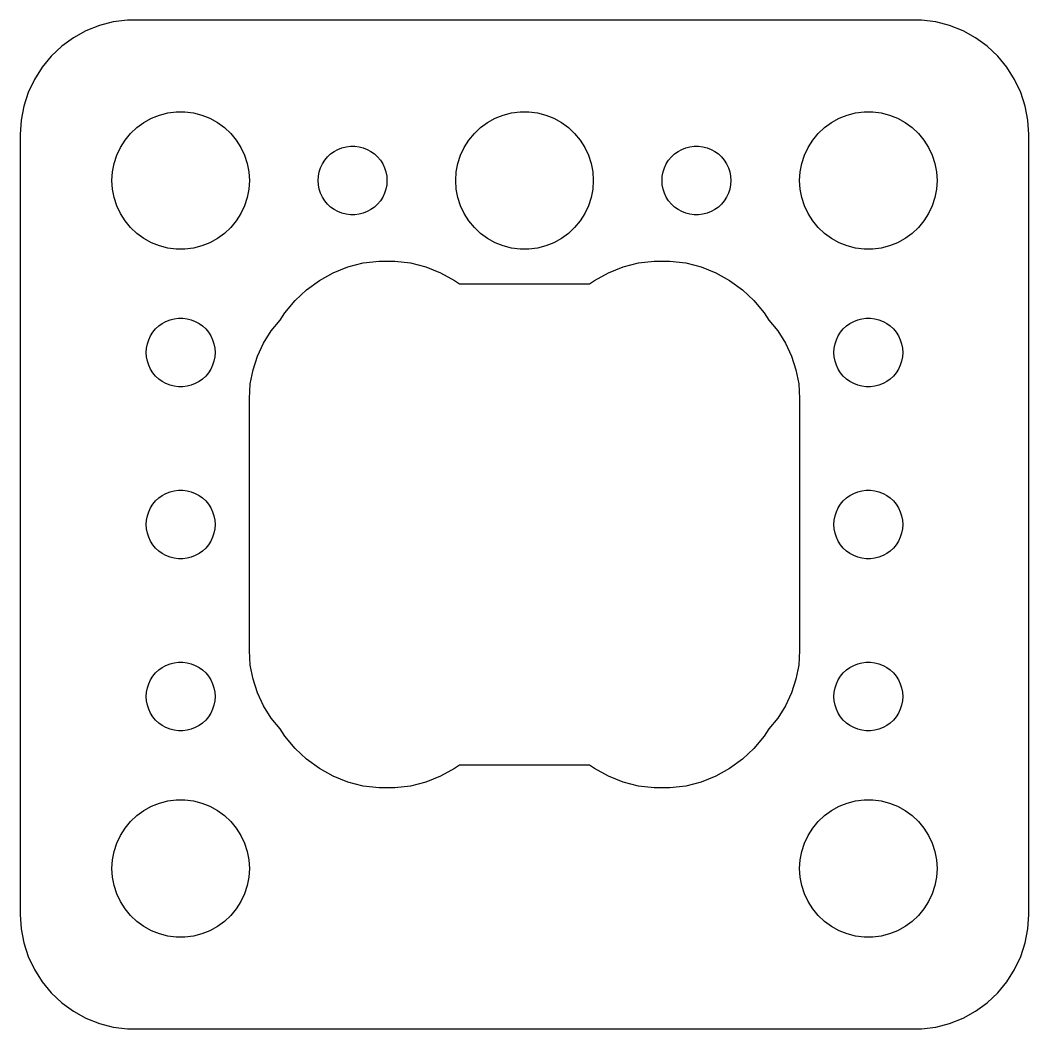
# Model space of a CAD drawing. Header units: metres. Extents: x -22 to 22, y 185 to 436.
# Drawn here: x -22 to 22, y 254.01 to 297.99 of the extents above; entities that cross this region are included whole.
import ezdxf

# ---------------------------------------------------------------- set-up
doc = ezdxf.new("R2010")
doc.units = ezdxf.units.M

msp = doc.modelspace()

# ---------------------------------------------------------------- linework, layer by layer
for p, q in [((-17.9369, 297.911), (-18.5451, 297.755)), ((-17.3139, 297.99), (-17.9369, 297.911)), ((17.3139, 297.99), (-17.3139, 297.99)), ((17.9369, 297.911), (17.3139, 297.99)), ((18.5451, 297.755), (17.9369, 297.911)), ((-19.1289, 297.524), (-19.6791, 297.222)), ((-18.5451, 297.755), (-19.1289, 297.524)), ((19.1289, 297.524), (18.5451, 297.755)), ((19.6791, 297.222), (19.1289, 297.524)), ((-19.6791, 297.222), (-20.1871, 296.853)), ((20.1871, 296.853), (19.6791, 297.222)), ((-20.1871, 296.853), (-20.6448, 296.423)), ((20.6448, 296.423), (20.1871, 296.853)), ((-20.6448, 296.423), (-21.0451, 295.939)), ((21.0451, 295.939), (20.6448, 296.423)), ((-21.0451, 295.939), (-21.3815, 295.409)), ((21.3815, 295.409), (21.0451, 295.939)), ((-21.3815, 295.409), (-21.6489, 294.841)), ((21.6489, 294.841), (21.3815, 295.409)), ((-21.6489, 294.841), (-21.8429, 294.243)), ((21.8429, 294.243), (21.6489, 294.841)), ((-21.8429, 294.243), (-21.9606, 293.627)), ((-15.927, 293.853), (-15.5621, 293.947)), ((-15.5621, 293.947), (-15.1884, 293.994)), ((-15.1884, 293.994), (-14.8116, 293.994)), ((-14.8116, 293.994), (-14.4379, 293.947)), ((-14.4379, 293.947), (-14.0729, 293.853)), ((-0.92705, 293.853), (-0.56213, 293.947)), ((-0.56213, 293.947), (-0.18837, 293.994)), ((-0.18837, 293.994), (0.18837, 293.994)), ((0.18837, 293.994), (0.56213, 293.947)), ((0.56213, 293.947), (0.92705, 293.853)), ((14.0729, 293.853), (14.4379, 293.947)), ((14.4379, 293.947), (14.8116, 293.994)), ((14.8116, 293.994), (15.1884, 293.994)), ((15.1884, 293.994), (15.5621, 293.947)), ((15.5621, 293.947), (15.927, 293.853)), ((21.9606, 293.627), (21.8429, 294.243)), ((-21.9606, 293.627), (-22, 293)), ((-16.9123, 293.312), (-16.6075, 293.533)), ((-16.6075, 293.533), (-16.2773, 293.714)), ((-16.2773, 293.714), (-15.927, 293.853)), ((-14.0729, 293.853), (-13.7227, 293.714)), ((-13.7227, 293.714), (-13.3925, 293.533)), ((-13.3925, 293.533), (-13.0877, 293.312)), ((-1.91226, 293.312), (-1.60747, 293.533)), ((-1.60747, 293.533), (-1.27733, 293.714)), ((-1.27733, 293.714), (-0.92705, 293.853)), ((0.92705, 293.853), (1.27733, 293.714)), ((1.27733, 293.714), (1.60747, 293.533)), ((1.60747, 293.533), (1.91226, 293.312)), ((13.0877, 293.312), (13.3925, 293.533)), ((13.3925, 293.533), (13.7227, 293.714)), ((13.7227, 293.714), (14.0729, 293.853)), ((15.927, 293.853), (16.2773, 293.714)), ((16.2773, 293.714), (16.6075, 293.533)), ((16.6075, 293.533), (16.9123, 293.312)), ((22, 293), (21.9606, 293.627)), ((-17.427, 292.763), (-17.1869, 293.054)), ((-17.1869, 293.054), (-16.9123, 293.312)), ((-13.0877, 293.312), (-12.8131, 293.054)), ((-12.8131, 293.054), (-12.5729, 292.763)), ((-2.42705, 292.763), (-2.1869, 293.054)), ((-2.1869, 293.054), (-1.91226, 293.312)), ((1.91226, 293.312), (2.1869, 293.054)), ((2.1869, 293.054), (2.42705, 292.763)), ((12.5729, 292.763), (12.8131, 293.054)), ((12.8131, 293.054), (13.0877, 293.312)), ((16.9123, 293.312), (17.1869, 293.054)), ((17.1869, 293.054), (17.427, 292.763)), ((-22, 293), (-22, 259)), ((-17.6289, 292.445), (-17.427, 292.763)), ((-12.5729, 292.763), (-12.3711, 292.445)), ((-2.62891, 292.445), (-2.42705, 292.763)), ((2.42705, 292.763), (2.62891, 292.445)), ((12.3711, 292.445), (12.5729, 292.763)), ((17.427, 292.763), (17.6289, 292.445)), ((22, 259), (22, 293)), ((-17.7893, 292.104), (-17.6289, 292.445)), ((-12.3711, 292.445), (-12.2107, 292.104)), ((-8.45613, 292.156), (-8.30373, 292.266)), ((-8.30373, 292.266), (-8.13866, 292.357)), ((-8.13866, 292.357), (-7.96352, 292.427)), ((-7.96352, 292.427), (-7.78107, 292.473)), ((-7.78107, 292.473), (-7.59418, 292.497)), ((-7.59418, 292.497), (-7.40581, 292.497)), ((-7.40581, 292.497), (-7.21892, 292.473)), ((-7.21892, 292.473), (-7.03647, 292.427)), ((-7.03647, 292.427), (-6.86133, 292.357)), ((-6.86133, 292.357), (-6.69626, 292.266)), ((-6.69626, 292.266), (-6.54385, 292.156)), ((-2.78932, 292.104), (-2.62891, 292.445)), ((2.62891, 292.445), (2.78932, 292.104)), ((6.54385, 292.156), (6.69626, 292.266)), ((6.69626, 292.266), (6.86133, 292.357)), ((6.86133, 292.357), (7.03647, 292.427)), ((7.03647, 292.427), (7.21892, 292.473)), ((7.21892, 292.473), (7.40581, 292.497)), ((7.40581, 292.497), (7.59418, 292.497)), ((7.59418, 292.497), (7.78107, 292.473)), ((7.78107, 292.473), (7.96352, 292.427)), ((7.96352, 292.427), (8.13866, 292.357)), ((8.13866, 292.357), (8.30373, 292.266)), ((8.30373, 292.266), (8.45613, 292.156)), ((12.2107, 292.104), (12.3711, 292.445)), ((17.6289, 292.445), (17.7893, 292.104)), ((-17.9763, 291.376), (-17.9057, 291.746)), ((-17.9057, 291.746), (-17.7893, 292.104)), ((-12.2107, 292.104), (-12.0942, 291.746)), ((-12.0942, 291.746), (-12.0237, 291.376)), ((-8.89465, 291.552), (-8.81445, 291.723)), ((-8.81445, 291.723), (-8.71352, 291.882)), ((-8.71352, 291.882), (-8.59344, 292.027)), ((-8.59344, 292.027), (-8.45613, 292.156)), ((-6.54385, 292.156), (-6.40654, 292.027)), ((-6.40654, 292.027), (-6.28647, 291.882)), ((-6.28647, 291.882), (-6.18553, 291.723)), ((-6.18553, 291.723), (-6.10533, 291.552)), ((-2.97633, 291.376), (-2.90575, 291.746)), ((-2.90575, 291.746), (-2.78932, 292.104)), ((2.78932, 292.104), (2.90575, 291.746)), ((2.90575, 291.746), (2.97633, 291.376)), ((6.10533, 291.552), (6.18553, 291.723)), ((6.18553, 291.723), (6.28647, 291.882)), ((6.28647, 291.882), (6.40654, 292.027)), ((6.40654, 292.027), (6.54385, 292.156)), ((8.45613, 292.156), (8.59344, 292.027)), ((8.59344, 292.027), (8.71352, 291.882)), ((8.71352, 291.882), (8.81445, 291.723)), ((8.81445, 291.723), (8.89465, 291.552)), ((12.0237, 291.376), (12.0942, 291.746)), ((12.0942, 291.746), (12.2107, 292.104)), ((17.7893, 292.104), (17.9057, 291.746)), ((17.9057, 291.746), (17.9763, 291.376)), ((-18, 291), (-17.9763, 291.376)), ((-12.0237, 291.376), (-12, 291)), ((-8.98816, 291.188), (-8.95287, 291.373)), ((-8.95287, 291.373), (-8.89465, 291.552)), ((-6.10533, 291.552), (-6.04712, 291.373)), ((-6.04712, 291.373), (-6.01183, 291.188)), ((-3, 291), (-2.97633, 291.376)), ((2.97633, 291.376), (3, 291)), ((6.01183, 291.188), (6.04712, 291.373)), ((6.04712, 291.373), (6.10533, 291.552)), ((8.89465, 291.552), (8.95287, 291.373)), ((8.95287, 291.373), (8.98816, 291.188)), ((12, 291), (12.0237, 291.376)), ((17.9763, 291.376), (18, 291)), ((-17.9763, 290.624), (-18, 291)), ((-12, 291), (-12.0237, 290.624)), ((-9, 291), (-8.98816, 291.188)), ((-8.98816, 290.812), (-9, 291)), ((-6.01183, 291.188), (-6, 291)), ((-6, 291), (-6.01183, 290.812)), ((-2.97633, 290.624), (-3, 291)), ((3, 291), (2.97633, 290.624)), ((6, 291), (6.01183, 291.188)), ((6.01183, 290.812), (6, 291)), ((8.98816, 291.188), (9, 291)), ((9, 291), (8.98816, 290.812)), ((12.0237, 290.624), (12, 291)), ((18, 291), (17.9763, 290.624)), ((-17.9057, 290.254), (-17.9763, 290.624)), ((-12.0237, 290.624), (-12.0942, 290.254)), ((-8.95287, 290.627), (-8.98816, 290.812)), ((-8.89465, 290.448), (-8.95287, 290.627)), ((-8.81445, 290.277), (-8.89465, 290.448)), ((-6.10533, 290.448), (-6.18553, 290.277)), ((-6.04712, 290.627), (-6.10533, 290.448)), ((-6.01183, 290.812), (-6.04712, 290.627)), ((-2.90575, 290.254), (-2.97633, 290.624)), ((2.97633, 290.624), (2.90575, 290.254)), ((6.04712, 290.627), (6.01183, 290.812)), ((6.10533, 290.448), (6.04712, 290.627)), ((6.18553, 290.277), (6.10533, 290.448)), ((8.89465, 290.448), (8.81445, 290.277)), ((8.95287, 290.627), (8.89465, 290.448)), ((8.98816, 290.812), (8.95287, 290.627)), ((12.0942, 290.254), (12.0237, 290.624)), ((17.9763, 290.624), (17.9057, 290.254)), ((-17.7893, 289.896), (-17.9057, 290.254)), ((-12.0942, 290.254), (-12.2107, 289.896)), ((-8.71352, 290.118), (-8.81445, 290.277)), ((-8.59344, 289.973), (-8.71352, 290.118)), ((-8.45613, 289.844), (-8.59344, 289.973)), ((-6.40654, 289.973), (-6.54385, 289.844)), ((-6.28647, 290.118), (-6.40654, 289.973)), ((-6.18553, 290.277), (-6.28647, 290.118)), ((-2.78932, 289.896), (-2.90575, 290.254)), ((2.90575, 290.254), (2.78932, 289.896)), ((6.28647, 290.118), (6.18553, 290.277)), ((6.40654, 289.973), (6.28647, 290.118)), ((6.54385, 289.844), (6.40654, 289.973)), ((8.59344, 289.973), (8.45613, 289.844)), ((8.71352, 290.118), (8.59344, 289.973)), ((8.81445, 290.277), (8.71352, 290.118)), ((12.2107, 289.896), (12.0942, 290.254)), ((17.9057, 290.254), (17.7893, 289.896)), ((-17.6289, 289.555), (-17.7893, 289.896)), ((-17.427, 289.237), (-17.6289, 289.555)), ((-12.3711, 289.555), (-12.5729, 289.237)), ((-12.2107, 289.896), (-12.3711, 289.555)), ((-8.30373, 289.734), (-8.45613, 289.844)), ((-8.13866, 289.643), (-8.30373, 289.734)), ((-7.96352, 289.573), (-8.13866, 289.643)), ((-7.78107, 289.527), (-7.96352, 289.573)), ((-7.59418, 289.503), (-7.78107, 289.527)), ((-7.21892, 289.527), (-7.40581, 289.503)), ((-7.03647, 289.573), (-7.21892, 289.527)), ((-6.86133, 289.643), (-7.03647, 289.573)), ((-6.69626, 289.734), (-6.86133, 289.643)), ((-6.54385, 289.844), (-6.69626, 289.734)), ((-2.62891, 289.555), (-2.78932, 289.896)), ((-2.42705, 289.237), (-2.62891, 289.555)), ((2.62891, 289.555), (2.42705, 289.237)), ((2.78932, 289.896), (2.62891, 289.555)), ((6.69626, 289.734), (6.54385, 289.844)), ((6.86133, 289.643), (6.69626, 289.734)), ((7.03647, 289.573), (6.86133, 289.643)), ((7.21892, 289.527), (7.03647, 289.573)), ((7.40581, 289.503), (7.21892, 289.527)), ((7.78107, 289.527), (7.59418, 289.503)), ((7.96352, 289.573), (7.78107, 289.527)), ((8.13866, 289.643), (7.96352, 289.573)), ((8.30373, 289.734), (8.13866, 289.643)), ((8.45613, 289.844), (8.30373, 289.734)), ((12.3711, 289.555), (12.2107, 289.896)), ((12.5729, 289.237), (12.3711, 289.555)), ((17.6289, 289.555), (17.427, 289.237)), ((17.7893, 289.896), (17.6289, 289.555)), ((-17.1869, 288.946), (-17.427, 289.237)), ((-12.5729, 289.237), (-12.8131, 288.946)), ((-7.40581, 289.503), (-7.59418, 289.503)), ((-2.1869, 288.946), (-2.42705, 289.237)), ((2.42705, 289.237), (2.1869, 288.946)), ((7.59418, 289.503), (7.40581, 289.503)), ((12.8131, 288.946), (12.5729, 289.237)), ((17.427, 289.237), (17.1869, 288.946)), ((-16.9123, 288.688), (-17.1869, 288.946)), ((-16.6075, 288.467), (-16.9123, 288.688)), ((-13.0877, 288.688), (-13.3925, 288.467)), ((-12.8131, 288.946), (-13.0877, 288.688)), ((-1.91226, 288.688), (-2.1869, 288.946)), ((-1.60747, 288.467), (-1.91226, 288.688)), ((1.91226, 288.688), (1.60747, 288.467)), ((2.1869, 288.946), (1.91226, 288.688)), ((13.0877, 288.688), (12.8131, 288.946)), ((13.3925, 288.467), (13.0877, 288.688)), ((16.9123, 288.688), (16.6075, 288.467)), ((17.1869, 288.946), (16.9123, 288.688)), ((-16.2773, 288.286), (-16.6075, 288.467)), ((-15.927, 288.147), (-16.2773, 288.286)), ((-13.7227, 288.286), (-14.0729, 288.147)), ((-13.3925, 288.467), (-13.7227, 288.286)), ((-1.27733, 288.286), (-1.60747, 288.467)), ((-0.92705, 288.147), (-1.27733, 288.286)), ((1.27733, 288.286), (0.92705, 288.147)), ((1.60747, 288.467), (1.27733, 288.286)), ((13.7227, 288.286), (13.3925, 288.467)), ((14.0729, 288.147), (13.7227, 288.286)), ((16.2773, 288.286), (15.927, 288.147)), ((16.6075, 288.467), (16.2773, 288.286)), ((-15.5621, 288.053), (-15.927, 288.147)), ((-15.1884, 288.006), (-15.5621, 288.053)), ((-14.8116, 288.006), (-15.1884, 288.006)), ((-14.4379, 288.053), (-14.8116, 288.006)), ((-14.0729, 288.147), (-14.4379, 288.053)), ((-0.56213, 288.053), (-0.92705, 288.147)), ((-0.18837, 288.006), (-0.56213, 288.053)), ((0.18837, 288.006), (-0.18837, 288.006)), ((0.56213, 288.053), (0.18837, 288.006)), ((0.92705, 288.147), (0.56213, 288.053)), ((14.4379, 288.053), (14.0729, 288.147)), ((14.8116, 288.006), (14.4379, 288.053)), ((15.1884, 288.006), (14.8116, 288.006)), ((15.5621, 288.053), (15.1884, 288.006)), ((15.927, 288.147), (15.5621, 288.053)), ((-7.69958, 287.231), (-7.03059, 287.403)), ((-7.03059, 287.403), (-6.34534, 287.489)), ((-6.34534, 287.489), (-5.65465, 287.489)), ((-5.65465, 287.489), (-4.96939, 287.403)), ((-4.96939, 287.403), (-4.3004, 287.231)), ((4.3004, 287.231), (4.96939, 287.403)), ((4.96939, 287.403), (5.65465, 287.489)), ((5.65465, 287.489), (6.34534, 287.489)), ((6.34534, 287.489), (7.03059, 287.403)), ((7.03059, 287.403), (7.69958, 287.231)), ((-8.94704, 286.644), (-8.34178, 286.977)), ((-8.34178, 286.977), (-7.69958, 287.231)), ((-4.3004, 287.231), (-3.6582, 286.977)), ((-3.6582, 286.977), (-3.05295, 286.644)), ((3.05295, 286.644), (3.6582, 286.977)), ((3.6582, 286.977), (4.3004, 287.231)), ((7.69958, 287.231), (8.34178, 286.977)), ((8.34178, 286.977), (8.94704, 286.644)), ((-9.50583, 286.238), (-8.94704, 286.644)), ((-3.05295, 286.644), (-2.84143, 286.49)), ((-2.84143, 286.49), (2.84143, 286.49)), ((2.84143, 286.49), (3.05295, 286.644)), ((8.94704, 286.644), (9.50583, 286.238)), ((-10.0093, 285.765), (-9.50583, 286.238)), ((9.50583, 286.238), (10.0093, 285.765)), ((-10.4496, 285.233), (-10.0093, 285.765)), ((10.0093, 285.765), (10.4496, 285.233)), ((-10.6514, 284.915), (-10.4496, 285.233)), ((10.4496, 285.233), (10.6514, 284.915)), ((-15.9561, 284.656), (-15.8037, 284.766)), ((-15.8037, 284.766), (-15.6387, 284.857)), ((-15.6387, 284.857), (-15.4635, 284.927)), ((-15.4635, 284.927), (-15.2811, 284.973)), ((-15.2811, 284.973), (-15.0942, 284.997)), ((-15.0942, 284.997), (-14.9058, 284.997)), ((-14.9058, 284.997), (-14.7189, 284.973)), ((-14.7189, 284.973), (-14.5365, 284.927)), ((-14.5365, 284.927), (-14.3613, 284.857)), ((-14.3613, 284.857), (-14.1963, 284.766)), ((-14.1963, 284.766), (-14.0439, 284.656)), ((-11.0451, 284.439), (-10.6514, 284.915)), ((10.6514, 284.915), (11.0451, 284.439)), ((14.0439, 284.656), (14.1963, 284.766)), ((14.1963, 284.766), (14.3613, 284.857)), ((14.3613, 284.857), (14.5365, 284.927)), ((14.5365, 284.927), (14.7189, 284.973)), ((14.7189, 284.973), (14.9058, 284.997)), ((14.9058, 284.997), (15.0942, 284.997)), ((15.0942, 284.997), (15.2811, 284.973)), ((15.2811, 284.973), (15.4635, 284.927)), ((15.4635, 284.927), (15.6387, 284.857)), ((15.6387, 284.857), (15.8037, 284.766)), ((15.8037, 284.766), (15.9561, 284.656)), ((-16.3145, 284.223), (-16.2135, 284.382)), ((-16.2135, 284.382), (-16.0934, 284.527)), ((-16.0934, 284.527), (-15.9561, 284.656)), ((-14.0439, 284.656), (-13.9065, 284.527)), ((-13.9065, 284.527), (-13.7865, 284.382)), ((-13.7865, 284.382), (-13.6855, 284.223)), ((-11.3815, 283.909), (-11.0451, 284.439)), ((11.0451, 284.439), (11.3815, 283.909)), ((13.6855, 284.223), (13.7865, 284.382)), ((13.7865, 284.382), (13.9065, 284.527)), ((13.9065, 284.527), (14.0439, 284.656)), ((15.9561, 284.656), (16.0934, 284.527)), ((16.0934, 284.527), (16.2135, 284.382)), ((16.2135, 284.382), (16.3145, 284.223)), ((-16.4882, 283.688), (-16.4529, 283.873)), ((-16.4529, 283.873), (-16.3947, 284.052)), ((-16.3947, 284.052), (-16.3145, 284.223)), ((-13.6855, 284.223), (-13.6053, 284.052)), ((-13.6053, 284.052), (-13.5471, 283.873)), ((-13.5471, 283.873), (-13.5118, 283.688)), ((-11.6489, 283.341), (-11.3815, 283.909)), ((11.3815, 283.909), (11.6489, 283.341)), ((13.5118, 283.688), (13.5471, 283.873)), ((13.5471, 283.873), (13.6053, 284.052)), ((13.6053, 284.052), (13.6855, 284.223)), ((16.3145, 284.223), (16.3947, 284.052)), ((16.3947, 284.052), (16.4529, 283.873)), ((16.4529, 283.873), (16.4882, 283.688)), ((-16.5, 283.5), (-16.4882, 283.688)), ((-16.4882, 283.312), (-16.5, 283.5)), ((-13.5118, 283.688), (-13.5, 283.5)), ((-13.5, 283.5), (-13.5118, 283.312)), ((13.5, 283.5), (13.5118, 283.688)), ((13.5118, 283.312), (13.5, 283.5)), ((16.4882, 283.688), (16.5, 283.5)), ((16.5, 283.5), (16.4882, 283.312)), ((-16.4529, 283.127), (-16.4882, 283.312)), ((-16.3947, 282.948), (-16.4529, 283.127)), ((-16.3145, 282.777), (-16.3947, 282.948)), ((-13.6053, 282.948), (-13.6855, 282.777)), ((-13.5471, 283.127), (-13.6053, 282.948)), ((-13.5118, 283.312), (-13.5471, 283.127)), ((-11.8429, 282.743), (-11.6489, 283.341)), ((11.6489, 283.341), (11.8429, 282.743)), ((13.5471, 283.127), (13.5118, 283.312)), ((13.6053, 282.948), (13.5471, 283.127)), ((13.6855, 282.777), (13.6053, 282.948)), ((16.3947, 282.948), (16.3145, 282.777)), ((16.4529, 283.127), (16.3947, 282.948)), ((16.4882, 283.312), (16.4529, 283.127)), ((-16.2135, 282.618), (-16.3145, 282.777)), ((-16.0934, 282.473), (-16.2135, 282.618)), ((-13.7865, 282.618), (-13.9065, 282.473)), ((-13.6855, 282.777), (-13.7865, 282.618)), ((-11.9606, 282.127), (-11.8429, 282.743)), ((11.8429, 282.743), (11.9606, 282.127)), ((13.7865, 282.618), (13.6855, 282.777)), ((13.9065, 282.473), (13.7865, 282.618)), ((16.2135, 282.618), (16.0934, 282.473)), ((16.3145, 282.777), (16.2135, 282.618)), ((-15.9561, 282.344), (-16.0934, 282.473)), ((-15.8037, 282.234), (-15.9561, 282.344)), ((-15.6387, 282.143), (-15.8037, 282.234)), ((-15.4635, 282.073), (-15.6387, 282.143)), ((-15.2811, 282.027), (-15.4635, 282.073)), ((-14.5365, 282.073), (-14.7189, 282.027)), ((-14.3613, 282.143), (-14.5365, 282.073)), ((-14.1963, 282.234), (-14.3613, 282.143)), ((-14.0439, 282.344), (-14.1963, 282.234)), ((-13.9065, 282.473), (-14.0439, 282.344)), ((-12, 281.5), (-11.9606, 282.127)), ((11.9606, 282.127), (12, 281.5)), ((14.0439, 282.344), (13.9065, 282.473)), ((14.1963, 282.234), (14.0439, 282.344)), ((14.3613, 282.143), (14.1963, 282.234)), ((14.5365, 282.073), (14.3613, 282.143)), ((14.7189, 282.027), (14.5365, 282.073)), ((15.4635, 282.073), (15.2811, 282.027)), ((15.6387, 282.143), (15.4635, 282.073)), ((15.8037, 282.234), (15.6387, 282.143)), ((15.9561, 282.344), (15.8037, 282.234)), ((16.0934, 282.473), (15.9561, 282.344)), ((-15.0942, 282.003), (-15.2811, 282.027)), ((-14.9058, 282.003), (-15.0942, 282.003)), ((-14.7189, 282.027), (-14.9058, 282.003)), ((14.9058, 282.003), (14.7189, 282.027)), ((15.0942, 282.003), (14.9058, 282.003)), ((15.2811, 282.027), (15.0942, 282.003)), ((-12, 270.5), (-12, 281.5)), ((12, 281.5), (12, 270.5)), ((-15.9561, 277.156), (-15.8037, 277.266)), ((-15.8037, 277.266), (-15.6387, 277.357)), ((-15.6387, 277.357), (-15.4635, 277.427)), ((-15.4635, 277.427), (-15.2811, 277.473)), ((-15.2811, 277.473), (-15.0942, 277.497)), ((-15.0942, 277.497), (-14.9058, 277.497)), ((-14.9058, 277.497), (-14.7189, 277.473)), ((-14.7189, 277.473), (-14.5365, 277.427)), ((-14.5365, 277.427), (-14.3613, 277.357)), ((-14.3613, 277.357), (-14.1963, 277.266)), ((-14.1963, 277.266), (-14.0439, 277.156)), ((14.0439, 277.156), (14.1963, 277.266)), ((14.1963, 277.266), (14.3613, 277.357)), ((14.3613, 277.357), (14.5365, 277.427)), ((14.5365, 277.427), (14.7189, 277.473)), ((14.7189, 277.473), (14.9058, 277.497)), ((14.9058, 277.497), (15.0942, 277.497)), ((15.0942, 277.497), (15.2811, 277.473)), ((15.2811, 277.473), (15.4635, 277.427)), ((15.4635, 277.427), (15.6387, 277.357)), ((15.6387, 277.357), (15.8037, 277.266)), ((15.8037, 277.266), (15.9561, 277.156)), ((-16.3145, 276.723), (-16.2135, 276.882)), ((-16.2135, 276.882), (-16.0934, 277.027)), ((-16.0934, 277.027), (-15.9561, 277.156)), ((-14.0439, 277.156), (-13.9065, 277.027)), ((-13.9065, 277.027), (-13.7865, 276.882)), ((-13.7865, 276.882), (-13.6855, 276.723)), ((13.6855, 276.723), (13.7865, 276.882)), ((13.7865, 276.882), (13.9065, 277.027)), ((13.9065, 277.027), (14.0439, 277.156)), ((15.9561, 277.156), (16.0934, 277.027)), ((16.0934, 277.027), (16.2135, 276.882)), ((16.2135, 276.882), (16.3145, 276.723)), ((-16.4882, 276.188), (-16.4529, 276.373)), ((-16.4529, 276.373), (-16.3947, 276.552)), ((-16.3947, 276.552), (-16.3145, 276.723)), ((-13.6855, 276.723), (-13.6053, 276.552)), ((-13.6053, 276.552), (-13.5471, 276.373)), ((-13.5471, 276.373), (-13.5118, 276.188)), ((13.5118, 276.188), (13.5471, 276.373)), ((13.5471, 276.373), (13.6053, 276.552)), ((13.6053, 276.552), (13.6855, 276.723)), ((16.3145, 276.723), (16.3947, 276.552)), ((16.3947, 276.552), (16.4529, 276.373)), ((16.4529, 276.373), (16.4882, 276.188)), ((-16.5, 276), (-16.4882, 276.188)), ((-16.4882, 275.812), (-16.5, 276)), ((-13.5118, 276.188), (-13.5, 276)), ((-13.5, 276), (-13.5118, 275.812)), ((13.5, 276), (13.5118, 276.188)), ((13.5118, 275.812), (13.5, 276)), ((16.4882, 276.188), (16.5, 276)), ((16.5, 276), (16.4882, 275.812)), ((-16.4529, 275.627), (-16.4882, 275.812)), ((-16.3947, 275.448), (-16.4529, 275.627)), ((-16.3145, 275.277), (-16.3947, 275.448)), ((-13.6053, 275.448), (-13.6855, 275.277)), ((-13.5471, 275.627), (-13.6053, 275.448)), ((-13.5118, 275.812), (-13.5471, 275.627)), ((13.5471, 275.627), (13.5118, 275.812)), ((13.6053, 275.448), (13.5471, 275.627)), ((13.6855, 275.277), (13.6053, 275.448)), ((16.3947, 275.448), (16.3145, 275.277)), ((16.4529, 275.627), (16.3947, 275.448)), ((16.4882, 275.812), (16.4529, 275.627)), ((-16.2135, 275.118), (-16.3145, 275.277)), ((-16.0934, 274.973), (-16.2135, 275.118)), ((-13.7865, 275.118), (-13.9065, 274.973)), ((-13.6855, 275.277), (-13.7865, 275.118)), ((13.7865, 275.118), (13.6855, 275.277)), ((13.9065, 274.973), (13.7865, 275.118)), ((16.2135, 275.118), (16.0934, 274.973)), ((16.3145, 275.277), (16.2135, 275.118)), ((-15.9561, 274.844), (-16.0934, 274.973)), ((-15.8037, 274.734), (-15.9561, 274.844)), ((-15.6387, 274.643), (-15.8037, 274.734)), ((-15.4635, 274.573), (-15.6387, 274.643)), ((-15.2811, 274.527), (-15.4635, 274.573)), ((-14.5365, 274.573), (-14.7189, 274.527)), ((-14.3613, 274.643), (-14.5365, 274.573)), ((-14.1963, 274.734), (-14.3613, 274.643)), ((-14.0439, 274.844), (-14.1963, 274.734)), ((-13.9065, 274.973), (-14.0439, 274.844)), ((14.0439, 274.844), (13.9065, 274.973)), ((14.1963, 274.734), (14.0439, 274.844)), ((14.3613, 274.643), (14.1963, 274.734)), ((14.5365, 274.573), (14.3613, 274.643)), ((14.7189, 274.527), (14.5365, 274.573)), ((15.4635, 274.573), (15.2811, 274.527)), ((15.6387, 274.643), (15.4635, 274.573)), ((15.8037, 274.734), (15.6387, 274.643)), ((15.9561, 274.844), (15.8037, 274.734)), ((16.0934, 274.973), (15.9561, 274.844)), ((-15.0942, 274.503), (-15.2811, 274.527)), ((-14.9058, 274.503), (-15.0942, 274.503)), ((-14.7189, 274.527), (-14.9058, 274.503)), ((14.9058, 274.503), (14.7189, 274.527)), ((15.0942, 274.503), (14.9058, 274.503)), ((15.2811, 274.527), (15.0942, 274.503)), ((-11.9606, 269.873), (-12, 270.5)), ((12, 270.5), (11.9606, 269.873)), ((-15.9561, 269.656), (-15.8037, 269.766)), ((-15.8037, 269.766), (-15.6387, 269.857)), ((-15.6387, 269.857), (-15.4635, 269.927)), ((-15.4635, 269.927), (-15.2811, 269.973)), ((-15.2811, 269.973), (-15.0942, 269.997)), ((-15.0942, 269.997), (-14.9058, 269.997)), ((-14.9058, 269.997), (-14.7189, 269.973)), ((-14.7189, 269.973), (-14.5365, 269.927)), ((-14.5365, 269.927), (-14.3613, 269.857)), ((-14.3613, 269.857), (-14.1963, 269.766)), ((-14.1963, 269.766), (-14.0439, 269.656)), ((-11.8429, 269.257), (-11.9606, 269.873)), ((11.9606, 269.873), (11.8429, 269.257)), ((14.0439, 269.656), (14.1963, 269.766)), ((14.1963, 269.766), (14.3613, 269.857)), ((14.3613, 269.857), (14.5365, 269.927)), ((14.5365, 269.927), (14.7189, 269.973)), ((14.7189, 269.973), (14.9058, 269.997)), ((14.9058, 269.997), (15.0942, 269.997)), ((15.0942, 269.997), (15.2811, 269.973)), ((15.2811, 269.973), (15.4635, 269.927)), ((15.4635, 269.927), (15.6387, 269.857)), ((15.6387, 269.857), (15.8037, 269.766)), ((15.8037, 269.766), (15.9561, 269.656)), ((-16.3145, 269.223), (-16.2135, 269.382)), ((-16.2135, 269.382), (-16.0934, 269.527)), ((-16.0934, 269.527), (-15.9561, 269.656)), ((-14.0439, 269.656), (-13.9065, 269.527)), ((-13.9065, 269.527), (-13.7865, 269.382)), ((-13.7865, 269.382), (-13.6855, 269.223)), ((13.6855, 269.223), (13.7865, 269.382)), ((13.7865, 269.382), (13.9065, 269.527)), ((13.9065, 269.527), (14.0439, 269.656)), ((15.9561, 269.656), (16.0934, 269.527)), ((16.0934, 269.527), (16.2135, 269.382)), ((16.2135, 269.382), (16.3145, 269.223)), ((-16.4882, 268.688), (-16.4529, 268.873)), ((-16.4529, 268.873), (-16.3947, 269.052)), ((-16.3947, 269.052), (-16.3145, 269.223)), ((-13.6855, 269.223), (-13.6053, 269.052)), ((-13.6053, 269.052), (-13.5471, 268.873)), ((-13.5471, 268.873), (-13.5118, 268.688)), ((-11.6489, 268.659), (-11.8429, 269.257)), ((11.8429, 269.257), (11.6489, 268.659)), ((13.5118, 268.688), (13.5471, 268.873)), ((13.5471, 268.873), (13.6053, 269.052)), ((13.6053, 269.052), (13.6855, 269.223)), ((16.3145, 269.223), (16.3947, 269.052)), ((16.3947, 269.052), (16.4529, 268.873)), ((16.4529, 268.873), (16.4882, 268.688)), ((-16.5, 268.5), (-16.4882, 268.688)), ((-16.4882, 268.312), (-16.5, 268.5)), ((-13.5118, 268.688), (-13.5, 268.5)), ((-13.5, 268.5), (-13.5118, 268.312)), ((-11.3815, 268.091), (-11.6489, 268.659)), ((11.6489, 268.659), (11.3815, 268.091)), ((13.5, 268.5), (13.5118, 268.688)), ((13.5118, 268.312), (13.5, 268.5)), ((16.4882, 268.688), (16.5, 268.5)), ((16.5, 268.5), (16.4882, 268.312)), ((-16.4529, 268.127), (-16.4882, 268.312)), ((-16.3947, 267.948), (-16.4529, 268.127)), ((-13.5471, 268.127), (-13.6053, 267.948)), ((-13.5118, 268.312), (-13.5471, 268.127)), ((-11.0451, 267.561), (-11.3815, 268.091)), ((11.3815, 268.091), (11.0451, 267.561)), ((13.5471, 268.127), (13.5118, 268.312)), ((13.6053, 267.948), (13.5471, 268.127)), ((16.4529, 268.127), (16.3947, 267.948)), ((16.4882, 268.312), (16.4529, 268.127)), ((-16.3145, 267.777), (-16.3947, 267.948)), ((-16.2135, 267.618), (-16.3145, 267.777)), ((-16.0934, 267.473), (-16.2135, 267.618)), ((-13.7865, 267.618), (-13.9065, 267.473)), ((-13.6855, 267.777), (-13.7865, 267.618)), ((-13.6053, 267.948), (-13.6855, 267.777)), ((-10.6514, 267.085), (-11.0451, 267.561)), ((11.0451, 267.561), (10.6514, 267.085)), ((13.6855, 267.777), (13.6053, 267.948)), ((13.7865, 267.618), (13.6855, 267.777)), ((13.9065, 267.473), (13.7865, 267.618)), ((16.2135, 267.618), (16.0934, 267.473)), ((16.3145, 267.777), (16.2135, 267.618)), ((16.3947, 267.948), (16.3145, 267.777)), ((-15.9561, 267.344), (-16.0934, 267.473)), ((-15.8037, 267.234), (-15.9561, 267.344)), ((-15.6387, 267.143), (-15.8037, 267.234)), ((-15.4635, 267.073), (-15.6387, 267.143)), ((-14.3613, 267.143), (-14.5365, 267.073)), ((-14.1963, 267.234), (-14.3613, 267.143)), ((-14.0439, 267.344), (-14.1963, 267.234)), ((-13.9065, 267.473), (-14.0439, 267.344)), ((-10.4496, 266.767), (-10.6514, 267.085)), ((10.6514, 267.085), (10.4496, 266.767)), ((14.0439, 267.344), (13.9065, 267.473)), ((14.1963, 267.234), (14.0439, 267.344)), ((14.3613, 267.143), (14.1963, 267.234)), ((14.5365, 267.073), (14.3613, 267.143)), ((15.6387, 267.143), (15.4635, 267.073)), ((15.8037, 267.234), (15.6387, 267.143)), ((15.9561, 267.344), (15.8037, 267.234)), ((16.0934, 267.473), (15.9561, 267.344)), ((-15.2811, 267.027), (-15.4635, 267.073)), ((-15.0942, 267.003), (-15.2811, 267.027)), ((-14.9058, 267.003), (-15.0942, 267.003)), ((-14.7189, 267.027), (-14.9058, 267.003)), ((-14.5365, 267.073), (-14.7189, 267.027)), ((-10.0093, 266.235), (-10.4496, 266.767)), ((10.4496, 266.767), (10.0093, 266.235)), ((14.7189, 267.027), (14.5365, 267.073)), ((14.9058, 267.003), (14.7189, 267.027)), ((15.0942, 267.003), (14.9058, 267.003)), ((15.2811, 267.027), (15.0942, 267.003)), ((15.4635, 267.073), (15.2811, 267.027)), ((-9.50583, 265.762), (-10.0093, 266.235)), ((10.0093, 266.235), (9.50583, 265.762)), ((-8.94704, 265.356), (-9.50583, 265.762)), ((9.50583, 265.762), (8.94704, 265.356)), ((-8.34178, 265.023), (-8.94704, 265.356)), ((-3.05295, 265.356), (-3.6582, 265.023)), ((-2.84143, 265.51), (-3.05295, 265.356)), ((2.84143, 265.51), (-2.84143, 265.51)), ((3.05295, 265.356), (2.84143, 265.51)), ((3.6582, 265.023), (3.05295, 265.356)), ((8.94704, 265.356), (8.34178, 265.023)), ((-7.69958, 264.769), (-8.34178, 265.023)), ((-3.6582, 265.023), (-4.3004, 264.769)), ((4.3004, 264.769), (3.6582, 265.023)), ((8.34178, 265.023), (7.69958, 264.769)), ((-7.03059, 264.597), (-7.69958, 264.769)), ((-6.34534, 264.511), (-7.03059, 264.597)), ((-5.65465, 264.511), (-6.34534, 264.511)), ((-4.96939, 264.597), (-5.65465, 264.511)), ((-4.3004, 264.769), (-4.96939, 264.597)), ((4.96939, 264.597), (4.3004, 264.769)), ((5.65465, 264.511), (4.96939, 264.597)), ((6.34534, 264.511), (5.65465, 264.511)), ((7.03059, 264.597), (6.34534, 264.511)), ((7.69958, 264.769), (7.03059, 264.597)), ((-16.6075, 263.533), (-16.2773, 263.714)), ((-16.2773, 263.714), (-15.927, 263.853)), ((-15.927, 263.853), (-15.5621, 263.947)), ((-15.5621, 263.947), (-15.1884, 263.994)), ((-15.1884, 263.994), (-14.8116, 263.994)), ((-14.8116, 263.994), (-14.4379, 263.947)), ((-14.4379, 263.947), (-14.0729, 263.853)), ((-14.0729, 263.853), (-13.7227, 263.714)), ((-13.7227, 263.714), (-13.3925, 263.533)), ((13.3925, 263.533), (13.7227, 263.714)), ((13.7227, 263.714), (14.0729, 263.853)), ((14.0729, 263.853), (14.4379, 263.947)), ((14.4379, 263.947), (14.8116, 263.994)), ((14.8116, 263.994), (15.1884, 263.994)), ((15.1884, 263.994), (15.5621, 263.947)), ((15.5621, 263.947), (15.927, 263.853)), ((15.927, 263.853), (16.2773, 263.714)), ((16.2773, 263.714), (16.6075, 263.533)), ((-17.1869, 263.054), (-16.9123, 263.312)), ((-16.9123, 263.312), (-16.6075, 263.533)), ((-13.3925, 263.533), (-13.0877, 263.312)), ((-13.0877, 263.312), (-12.8131, 263.054)), ((12.8131, 263.054), (13.0877, 263.312)), ((13.0877, 263.312), (13.3925, 263.533)), ((16.6075, 263.533), (16.9123, 263.312)), ((16.9123, 263.312), (17.1869, 263.054)), ((-17.6289, 262.445), (-17.427, 262.763)), ((-17.427, 262.763), (-17.1869, 263.054)), ((-12.8131, 263.054), (-12.5729, 262.763)), ((-12.5729, 262.763), (-12.3711, 262.445)), ((12.3711, 262.445), (12.5729, 262.763)), ((12.5729, 262.763), (12.8131, 263.054)), ((17.1869, 263.054), (17.427, 262.763)), ((17.427, 262.763), (17.6289, 262.445)), ((-17.7893, 262.104), (-17.6289, 262.445)), ((-12.3711, 262.445), (-12.2107, 262.104)), ((12.2107, 262.104), (12.3711, 262.445)), ((17.6289, 262.445), (17.7893, 262.104)), ((-17.9057, 261.746), (-17.7893, 262.104)), ((-12.2107, 262.104), (-12.0942, 261.746)), ((12.0942, 261.746), (12.2107, 262.104)), ((17.7893, 262.104), (17.9057, 261.746)), ((-18, 261), (-17.9763, 261.376)), ((-17.9763, 261.376), (-17.9057, 261.746)), ((-12.0942, 261.746), (-12.0237, 261.376)), ((-12.0237, 261.376), (-12, 261)), ((12, 261), (12.0237, 261.376)), ((12.0237, 261.376), (12.0942, 261.746)), ((17.9057, 261.746), (17.9763, 261.376)), ((17.9763, 261.376), (18, 261)), ((-17.9763, 260.624), (-18, 261)), ((-12, 261), (-12.0237, 260.624)), ((12.0237, 260.624), (12, 261)), ((18, 261), (17.9763, 260.624)), ((-17.9057, 260.254), (-17.9763, 260.624)), ((-12.0237, 260.624), (-12.0942, 260.254)), ((12.0942, 260.254), (12.0237, 260.624)), ((17.9763, 260.624), (17.9057, 260.254)), ((-17.7893, 259.896), (-17.9057, 260.254)), ((-12.0942, 260.254), (-12.2107, 259.896)), ((12.2107, 259.896), (12.0942, 260.254)), ((17.9057, 260.254), (17.7893, 259.896)), ((-17.6289, 259.555), (-17.7893, 259.896)), ((-12.2107, 259.896), (-12.3711, 259.555)), ((12.3711, 259.555), (12.2107, 259.896)), ((17.7893, 259.896), (17.6289, 259.555)), ((-17.427, 259.237), (-17.6289, 259.555)), ((-17.1869, 258.946), (-17.427, 259.237)), ((-12.5729, 259.237), (-12.8131, 258.946)), ((-12.3711, 259.555), (-12.5729, 259.237)), ((12.5729, 259.237), (12.3711, 259.555)), ((12.8131, 258.946), (12.5729, 259.237)), ((17.427, 259.237), (17.1869, 258.946)), ((17.6289, 259.555), (17.427, 259.237)), ((-22, 259), (-21.9606, 258.373)), ((-16.9123, 258.688), (-17.1869, 258.946)), ((-12.8131, 258.946), (-13.0877, 258.688)), ((13.0877, 258.688), (12.8131, 258.946)), ((17.1869, 258.946), (16.9123, 258.688)), ((21.9606, 258.373), (22, 259)), ((-21.9606, 258.373), (-21.8429, 257.757)), ((-16.6075, 258.467), (-16.9123, 258.688)), ((-16.2773, 258.286), (-16.6075, 258.467)), ((-15.927, 258.147), (-16.2773, 258.286)), ((-13.7227, 258.286), (-14.0729, 258.147)), ((-13.3925, 258.467), (-13.7227, 258.286)), ((-13.0877, 258.688), (-13.3925, 258.467)), ((13.3925, 258.467), (13.0877, 258.688)), ((13.7227, 258.286), (13.3925, 258.467)), ((14.0729, 258.147), (13.7227, 258.286)), ((16.2773, 258.286), (15.927, 258.147)), ((16.6075, 258.467), (16.2773, 258.286)), ((16.9123, 258.688), (16.6075, 258.467)), ((21.8429, 257.757), (21.9606, 258.373)), ((-15.5621, 258.053), (-15.927, 258.147)), ((-15.1884, 258.006), (-15.5621, 258.053)), ((-14.8116, 258.006), (-15.1884, 258.006)), ((-14.4379, 258.053), (-14.8116, 258.006)), ((-14.0729, 258.147), (-14.4379, 258.053)), ((14.4379, 258.053), (14.0729, 258.147)), ((14.8116, 258.006), (14.4379, 258.053)), ((15.1884, 258.006), (14.8116, 258.006)), ((15.5621, 258.053), (15.1884, 258.006)), ((15.927, 258.147), (15.5621, 258.053)), ((-21.8429, 257.757), (-21.6489, 257.159)), ((21.6489, 257.159), (21.8429, 257.757)), ((-21.6489, 257.159), (-21.3815, 256.591)), ((21.3815, 256.591), (21.6489, 257.159)), ((-21.3815, 256.591), (-21.0451, 256.061)), ((21.0451, 256.061), (21.3815, 256.591)), ((-21.0451, 256.061), (-20.6448, 255.577)), ((20.6448, 255.577), (21.0451, 256.061)), ((-20.6448, 255.577), (-20.1871, 255.147)), ((20.1871, 255.147), (20.6448, 255.577)), ((-20.1871, 255.147), (-19.6791, 254.778)), ((-19.6791, 254.778), (-19.1289, 254.476)), ((19.1289, 254.476), (19.6791, 254.778)), ((19.6791, 254.778), (20.1871, 255.147)), ((-19.1289, 254.476), (-18.5451, 254.245)), ((18.5451, 254.245), (19.1289, 254.476)), ((-18.5451, 254.245), (-17.9369, 254.089)), ((-17.9369, 254.089), (-17.3139, 254.01)), ((-17.3139, 254.01), (17.3139, 254.01)), ((17.3139, 254.01), (17.9369, 254.089)), ((17.9369, 254.089), (18.5451, 254.245))]:
    msp.add_line(p, q)

doc.saveas('drawing.dxf')
